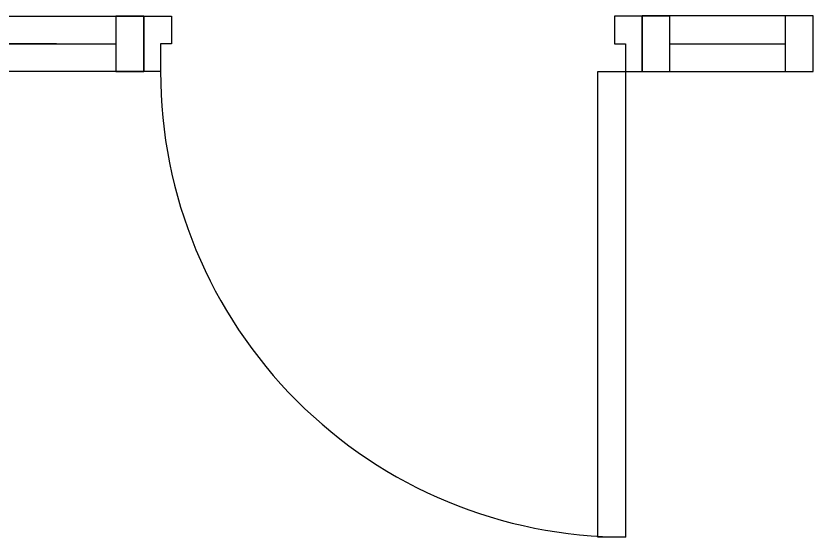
# Model space of a CAD drawing. Header units: inches. Extents: x -12530 to 36157, y 78659 to 110077.
# Drawn here: x -7517 to -6077, y 88679 to 89620 of the extents above; entities that cross this region are included whole.
import ezdxf

# ---------------------------------------------------------------- set-up
doc = ezdxf.new("R2010")
doc.units = ezdxf.units.IN
doc.header["$MEASUREMENT"] = 0
doc.layers.add('freecads.com', color=7, linetype='Continuous')

msp = doc.modelspace()

# ---------------------------------------------------------------- linework, layer by layer
at = {"layer": 'freecads.com'}
for p, q in [((-7594.2, 89619.1), (-7286, 89619.1)), ((-7286, 89619.1), (-7336.5, 89619.1)), ((-7336.5, 89619.1), (-7336.5, 89519.1)), ((-7286, 89519.1), (-7286, 89619.1)), ((-7286, 89619.1), (-7286, 89519.1)), ((-7286, 89519.1), (-7286, 89619.1)), ((-7286, 89619.1), (-7236, 89619.1)), ((-7236, 89619.1), (-7236, 89569.1)), ((-6386, 89619.1), (-6436, 89619.1)), ((-6436, 89619.1), (-6436, 89569.1)), ((-6077.3, 89619.6), (-6386, 89619.6)), ((-6386, 89619.6), (-6386, 89519.1)), ((-6336, 89619.1), (-6386, 89619.1)), ((-6386, 89619.1), (-6386, 89519.1)), ((-6386, 89519.1), (-6386, 89619.1)), ((-6336, 89519.1), (-6336, 89619.1)), ((-6077.3, 89619.6), (-6127.8, 89619.6)), ((-6127.8, 89619.6), (-6127.8, 89519.1)), ((-6077.3, 89519.1), (-6077.3, 89619.6)), ((-6077.3, 89519.1), (-6077.3, 89619.6)), ((-7544.2, 89569.1), (-7336.5, 89569.1)), ((-7236, 89569.1), (-7256, 89569.1)), ((-7256, 89569.1), (-7256, 89519.1)), ((-6436, 89569.1), (-6416, 89569.1)), ((-6416, 89569.1), (-6416, 89519.1)), ((-6336, 89569.1), (-6127.8, 89569.1)), ((-7286, 89519.1), (-7594.2, 89519.1)), ((-7336.5, 89519.1), (-7286, 89519.1)), ((-7256, 89519.1), (-7286, 89519.1)), ((-6466, 88679.1), (-6466, 89519.1)), ((-6466, 89519.1), (-6416, 89519.1)), ((-6416, 89519.1), (-6416, 88679.1)), ((-6416, 89519.1), (-6386, 89519.1)), ((-6386, 89519.1), (-6336, 89519.1)), ((-6386, 89519.1), (-6077.3, 89519.1)), ((-6127.8, 89519.1), (-6077.3, 89519.1)), ((-6416, 88679.1), (-6466, 88679.1))]:
    msp.add_line(p, q, dxfattribs=at)
at = {"layer": 'freecads.com', "ltscale": 2}
msp.add_line((-7444.2, 89569.1), (-10044.2, 89569.1), dxfattribs=at)
at = {"layer": 'freecads.com'}
msp.add_arc((-6416, 89519.1), 840, 179.9998, 269.9998, dxfattribs=at)

doc.saveas('drawing.dxf')
